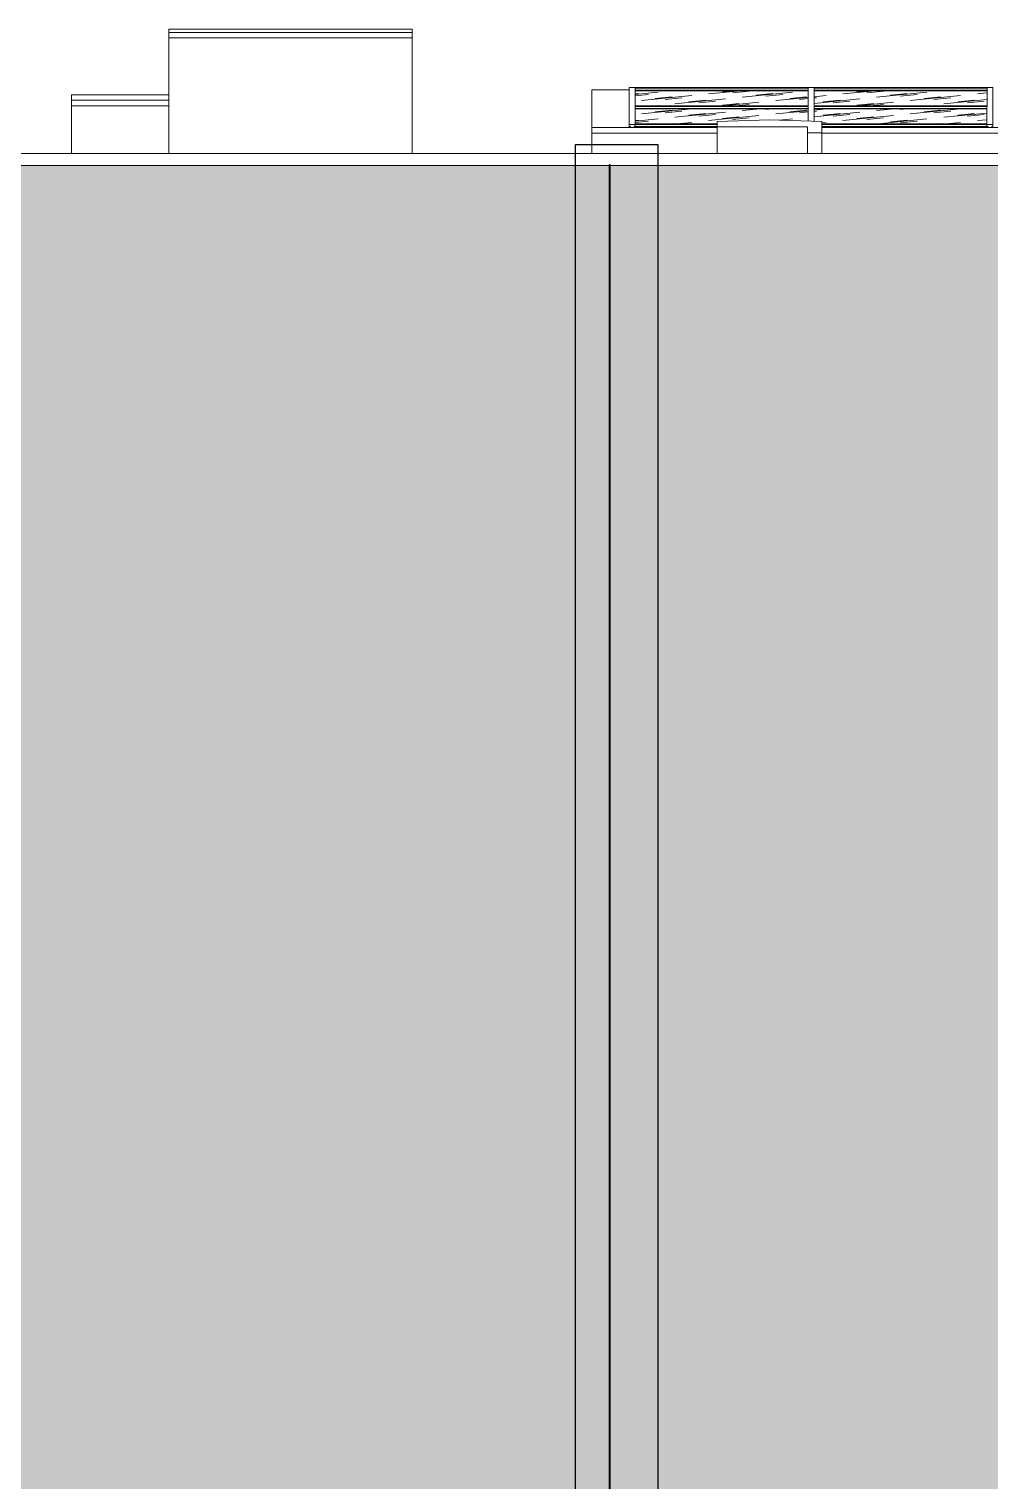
# Model space of a CAD drawing. Header units: millimetres. Extents: x 3914 to 319671, y -18248 to 19136.
# Drawn here: x 226318 to 234407, y 4456 to 16678 of the extents above; entities that cross this region are included whole.
import ezdxf

# ---------------------------------------------------------------- set-up
doc = ezdxf.new("R2010")
doc.units = ezdxf.units.MM
for name, color, linetype, lineweight in [('A-FLOR', 7, 'Continuous', 9), ('A-GENM', 7, 'Continuous', 9), ('A-GLAZ-CURT', 7, 'Continuous', 9), ('A-GLAZ-CURT-1', 7, 'Continuous', 5), ('A-GLAZ-CWMG', 7, 'Continuous', 9), ('A-ROOF', 7, 'Continuous', 9), ('A-WALL', 7, 'Continuous', 5), ('A-WALL-PATT', 7, 'Continuous', 5), ('I-WALL', 7, 'Continuous', 5)]:
    doc.layers.add(name, color=color, linetype=linetype, lineweight=lineweight)
pattern_1 = [(5.682, (-39007.79, 10824.24), (-282.842326, 28.14588), [142.12, -426.359]), (5.682, (-39207.79, 10814.29), (-282.842326, 28.14588), [426.359, -142.12]), (5.682, (-38807.79, 10804.34), (-282.842326, 28.14588), [142.12, -426.359])]
pattern_2 = [(44.857, (-39007.8, 6342.1), (-282.8405, 281.4416), [199.504, -598.513]), (44.857, (-39207.8, 6242.6), (-282.8405, 281.4416), [598.513, -199.504]), (44.857, (-38807.8, 6143.1), (-282.8405, 281.4416), [199.504, -598.513])]

# ---------------------------------------------------------------- blocks, each defined once
blk = doc.blocks.new('Системная панель - Стекло - 32мм-25702006-АР2_ТР1_Фасад ___-1')
at = {"layer": 'A-GLAZ-CURT-1'}
h = blk.add_hatch(dxfattribs=at)
h.set_pattern_fill('FP_133', color=256, style=0, pattern_type=2)
h.set_pattern_definition(pattern_1)
h.paths.add_polyline_path([(-84505, 15857), (-84505, 15858), (-84513, 15857)], flags=0)
h.paths.add_polyline_path([(-84505, 15880), (-83815, 15880), (-83815, 15899), (-83375, 15912), (-83049, 15902), (-83049, 16006), (-84505, 16006)], flags=0)
h = blk.add_hatch(dxfattribs=at)
h.set_pattern_fill('FP_134', color=256, style=0, pattern_type=2)
h.set_pattern_definition(pattern_2)
h.paths.add_polyline_path([(-84515, 15850), (-84505, 15850), (-84505, 15857), (-84515, 15857)], flags=0)
at = {"layer": 'A-GLAZ-CURT'}
for p, q in [((-83049, 16006), (-84505, 16006)), ((-84515, 15857), (-84505, 15857))]:
    blk.add_line(p, q, dxfattribs=at)
blk = doc.blocks.new('Прямоугольный импост - Рядовой 50х195-26181072-АР2_ТР1_Фасад ___-1')
at = {"layer": 'A-GLAZ-CWMG'}
for p, q in [((-84505, 16180), (-84505, 16185)), ((-83049, 16185), (-84505, 16185)), ((-83049, 16180), (-84505, 16180)), ((-83049, 16163), (-84505, 16163)), ((-83049, 16185), (-83049, 16180))]:
    blk.add_line(p, q, dxfattribs=at)
blk = doc.blocks.new('Прямоугольный импост - Рядовой 50х195-26181073-АР2_ТР1_Фасад ___-1')
at = {"layer": 'A-GLAZ-CWMG'}
for p, q in [((-84555, 16030), (-84555, 15875)), ((-84505, 16030), (-84505, 15875)), ((-84505, 15875), (-84555, 15875)), ((-84555, 15875), (-84555, 15858)), ((-84555, 15858), (-84545, 15858)), ((-84545, 15858), (-84545, 15850)), ((-84515, 15850), (-84515, 15858)), ((-84515, 15858), (-84505, 15858)), ((-84505, 15858), (-84505, 15875))]:
    blk.add_line(p, q, dxfattribs=at)
blk = doc.blocks.new('Системная панель - Стекло - 32мм-V275-АР2_ТР1_Фасад ___-1')
at = {"layer": 'A-GLAZ-CURT-1'}
h = blk.add_hatch(dxfattribs=at)
h.set_pattern_fill('FP_133', color=256, style=0, pattern_type=2)
h.set_pattern_definition(pattern_1)
h.paths.add_polyline_path([(-81730, 15880), (-81544, 15880), (-81544, 16006), (-82999, 16006), (-82999, 15901), (-82935, 15899), (-82935, 15880), (-82496, 15880)], flags=0)
h = blk.add_hatch(dxfattribs=at)
h.set_pattern_fill('FP_134', color=256, style=0, pattern_type=2)
h.set_pattern_definition(pattern_2)
h.paths.add_polyline_path([(-81544, 15850), (-81534, 15850), (-81534, 15857), (-81544, 15857)], flags=0)
at = {"layer": 'A-GLAZ-CURT'}
for p, q in [((-81544, 16006), (-82999, 16006)), ((-81544, 15857), (-81534, 15857))]:
    blk.add_line(p, q, dxfattribs=at)
blk = doc.blocks.new('Системная панель - Стекло - 32мм-V281-АР2_ТР1_Фасад ___-1')
at = {"layer": 'A-GLAZ-CURT-1'}
h = blk.add_hatch(dxfattribs=at)
h.set_pattern_fill('FP_133', color=256, style=0, pattern_type=2)
h.set_pattern_definition(pattern_1)
h.paths.add_polyline_path([(-83815, 16032), (-83049, 16032), (-83049, 16159), (-84505, 16159), (-84505, 16032), (-84028, 16032)], flags=0)
at = {"layer": 'A-GLAZ-CURT'}
blk.add_line((-83049, 16159), (-84505, 16159), dxfattribs=at)
blk = doc.blocks.new('Системная панель - Стекло - 32мм-V282-АР2_ТР1_Фасад ___-1')
at = {"layer": 'A-GLAZ-CURT-1'}
h = blk.add_hatch(dxfattribs=at)
h.set_pattern_fill('FP_133', color=256, style=0, pattern_type=2)
h.set_pattern_definition(pattern_1)
h.paths.add_polyline_path([(-82496, 16032), (-81544, 16032), (-81544, 16159), (-82999, 16159), (-82999, 16032), (-82879, 16032)], flags=0)
at = {"layer": 'A-GLAZ-CURT'}
blk.add_line((-81544, 16159), (-82999, 16159), dxfattribs=at)
blk = doc.blocks.new('Прямоугольный импост - Рядовой 50х195-V288-АР2_ТР1_Фасад ___-1')
at = {"layer": 'A-GLAZ-CWMG'}
for p, q in [((-84505, 15875), (-84505, 15880)), ((-84505, 15880), (-83815, 15880)), ((-84505, 15858), (-84505, 15875)), ((-84505, 15875), (-83815, 15875)), ((-84505, 15850), (-84505, 15858)), ((-84505, 15858), (-83815, 15858))]:
    blk.add_line(p, q, dxfattribs=at)
blk = doc.blocks.new('Прямоугольный импост - Рядовой 50х195-V289-АР2_ТР1_Фасад ___-1')
at = {"layer": 'A-GLAZ-CWMG'}
for p, q in [((-82935, 15880), (-81544, 15880)), ((-82935, 15875), (-81544, 15875)), ((-82935, 15858), (-81544, 15858)), ((-81544, 15880), (-81544, 15875)), ((-81544, 15875), (-81544, 15858)), ((-81544, 15858), (-81544, 15850))]:
    blk.add_line(p, q, dxfattribs=at)
blk = doc.blocks.new('Прямоугольный импост - Рядовой 50х195-26181075-АР2_ТР1_Фасад ___-1')
at = {"layer": 'A-GLAZ-CWMG'}
for p, q in [((-84555, 16185), (-84505, 16185)), ((-84555, 16185), (-84555, 16030)), ((-84505, 16185), (-84505, 16030))]:
    blk.add_line(p, q, dxfattribs=at)
blk = doc.blocks.new('Прямоугольный импост - Рядовой 50х195-26181068-АР2_ТР1_Фасад ___-1')
at = {"layer": 'A-GLAZ-CWMG'}
for p, q in [((-84505, 16027), (-84505, 16032)), ((-83049, 16032), (-84505, 16032)), ((-83049, 16027), (-84505, 16027)), ((-83049, 16032), (-83049, 16027)), ((-83049, 16010), (-84505, 16010))]:
    blk.add_line(p, q, dxfattribs=at)
blk = doc.blocks.new('Прямоугольный импост - Рядовой 50х195-26181069-АР2_ТР1_Фасад ___-1')
at = {"layer": 'A-GLAZ-CWMG'}
for p, q in [((-83049, 16185), (-82999, 16185)), ((-83049, 16030), (-83049, 16185)), ((-82999, 16030), (-82999, 16185))]:
    blk.add_line(p, q, dxfattribs=at)
blk = doc.blocks.new('Прямоугольный импост - Рядовой 50х195-26181070-АР2_ТР1_Фасад ___-1')
at = {"layer": 'A-GLAZ-CWMG'}
for p, q in [((-83049, 15902), (-83049, 16030)), ((-82999, 15901), (-82999, 16030))]:
    blk.add_line(p, q, dxfattribs=at)
blk = doc.blocks.new('Прямоугольный импост - Рядовой 50х195-V290-АР2_ТР1_Фасад ___-1')
at = {"layer": 'A-GLAZ-CWMG'}
for p, q in [((-81544, 15875), (-81544, 16030)), ((-81494, 15875), (-81494, 16030)), ((-81494, 15875), (-81544, 15875)), ((-81544, 15875), (-81544, 15858)), ((-81544, 15858), (-81534, 15858)), ((-81534, 15858), (-81534, 15850)), ((-81504, 15850), (-81504, 15858)), ((-81504, 15858), (-81494, 15858)), ((-81494, 15858), (-81494, 15875))]:
    blk.add_line(p, q, dxfattribs=at)
blk = doc.blocks.new('Фартук_СКБ_Полоса - Ф1_860 мм_Стена 650 мм-31988543-АР2_ТР1_Фасад ___-1')
at = {"layer": 'A-GENM'}
for p, q in [((-41850, 15630), (-93372, 15630)), ((-93372, 15530), (-41850, 15530))]:
    blk.add_line(p, q, dxfattribs=at)

msp = doc.modelspace()

# ---------------------------------------------------------------- hatches: boundary and pattern name
at = {"layer": 'A-WALL-PATT'}
h = msp.add_hatch(dxfattribs=at)
h.set_pattern_fill('FP_8', color=256, style=0, pattern_type=2)
h.set_pattern_definition([(180, (274035.59, 8451), (-2e-14, -154), [125, -137]), (90, (274035.6, 8386), (-262, 2e-14), [65, -89]), (180, (274035.59, 8386), (-2e-14, -154), [125, -137]), (90, (274047.6, 8386), (-262, 2e-14), [65, -89]), (180, (274172.59, 8386), (-2e-14, -154), [125, -137]), (180, (274172.59, 8451), (-2e-14, -154), [125, -137]), (90, (273916.6, 8463), (-262, 2e-14), [65, -89]), (90, (274166.6, 8463), (-262, 2e-14), [65, -89]), (0, (273916.59, 8463), (0, -154), [250, -12]), (0, (273916.59, 8528), (0, -154), [250, -12])])
h.paths.add_polyline_path([(222615.9, 8400), (273765.9, 8400), (273765.9, 15530), (222615.9, 15530), (222615.9, 11283.2)], flags=0)
h.paths.add_polyline_path([(247088.1, 9163), (246316.1, 9164), (246316.1, 11700), (248816.1, 11700), (248816.1, 9163), (247615.9, 9163)], flags=0)
h.paths.add_polyline_path([(269048.9, 9163), (268266.1, 9164), (268266.1, 11700), (271366.1, 11700), (271366.1, 9163)], flags=0)
h.paths.add_polyline_path([(243016.1, 9163), (243016.1, 11700), (245116.1, 11700), (245116.1, 9163), (243656.8, 9163)], flags=0)
h.paths.add_polyline_path([(237944.9, 9163), (235576.1, 9164), (235576.1, 11700), (238676.1, 11700), (238676.1, 9163)], flags=0)
h.paths.add_polyline_path([(258066.1, 9163), (258066.1, 11700), (261166.1, 11700), (261166.1, 9163), (258068.5, 9163)], flags=0)
h.paths.add_polyline_path([(241598, 9163), (239576.1, 9164), (239576.1, 11700), (241676.1, 11700), (241676.1, 9163)], flags=0)
h.paths.add_polyline_path([(265166.1, 9163), (262666.1, 9164), (262666.1, 11700), (265166.1, 11700), (265166.1, 9164)], flags=0)
h.paths.add_polyline_path([(249766.1, 9163), (249766.1, 11700), (252266.1, 11700), (252266.1, 9163), (249833.2, 9163)], flags=0)
h.paths.add_polyline_path([(253945.9, 9166), (253066.1, 9167), (253066.1, 11700), (253966.1, 11700), (253966.1, 9166)], flags=0)
h.paths.add_polyline_path([(256066.1, 9166), (256066.1, 11700), (256966.1, 11700), (256966.1, 9166), (256818.4, 9166)], flags=0)
h.paths.add_polyline_path([(266265.9, 9166), (266265.9, 11700), (267165.9, 11700), (267165.9, 9166), (266303.8, 9166)], flags=0)
h = msp.add_hatch(dxfattribs=at)
h.set_pattern_fill('FP_109', color=256, style=0, pattern_type=2)
h.set_pattern_definition([(180, (274035.58, 4301), (-2e-14, -154), [125, -137]), (90, (274035.58, 4236), (-262, 2e-14), [65, -89]), (180, (274035.58, 4236), (-2e-14, -154), [125, -137]), (90, (274047.58, 4236), (-262, 2e-14), [65, -89]), (180, (274172.58, 4236), (-2e-14, -154), [125, -137]), (180, (274172.58, 4301), (-2e-14, -154), [125, -137]), (90, (273916.58, 4313), (-262, 2e-14), [65, -89]), (90, (274166.58, 4313), (-262, 2e-14), [65, -89]), (0, (273916.58, 4313), (0, -154), [250, -12]), (0, (273916.58, 4378), (0, -154), [250, -12])])
h.paths.add_polyline_path([(230590.6, 3600), (230724.7, 3600), (230724.7, 4200), (274015.9, 4200), (274015.9, 8400), (222865.9, 8400), (222865.9, 4200), (226997.1, 4200), (226997.1, 3600), (230365.5, 3600)], flags=0)
h.paths.add_polyline_path([(244155.9, 4963), (243015.9, 4964), (243015.9, 7500), (245115.9, 7500), (245115.9, 4963), (244461, 4963)], flags=0)
h.paths.add_polyline_path([(268520.3, 4963), (268265.9, 4964), (268265.9, 7500), (271365.9, 7500), (271365.9, 4963), (268672.1, 4963)], flags=0)
h.paths.add_polyline_path([(265165.7, 4963), (262065.7, 4964), (262065.7, 7500), (265165.7, 7500), (265165.7, 4964)], flags=0)
h.paths.add_polyline_path([(251765.9, 4963), (251765.9, 7500), (254865.9, 7500), (254865.9, 4963), (251817.2, 4963)], flags=0)
h.paths.add_polyline_path([(241180.1, 4963), (239575.9, 4964), (239575.9, 7500), (241675.9, 7500), (241675.9, 4963)], flags=0)
h.paths.add_polyline_path([(238075.9, 4963), (235575.9, 4964), (235575.9, 7500), (238075.9, 7500), (238075.9, 4964)], flags=0)
h.paths.add_polyline_path([(257946.3, 4963), (256065.9, 4964), (256065.9, 7500), (258765.9, 7500), (258765.9, 4963)], flags=0)
h.paths.add_polyline_path([(247243, 4966), (247065.9, 4967), (247065.9, 7500), (247965.9, 7500), (247965.9, 4966)], flags=0)
h.paths.add_polyline_path([(260916, 4966), (260016, 4967), (260016, 7500), (260916, 7500), (260916, 4967)], flags=0)
h.paths.add_polyline_path([(249765.9, 4966), (249765.9, 7500), (250665.9, 7500), (250665.9, 4966), (249828.2, 4966)], flags=0)
h.paths.add_polyline_path([(266265.6, 4966), (266265.6, 7500), (267165.6, 7500), (267165.6, 4966), (266584.4, 4966)], flags=0)

# ---------------------------------------------------------------- linework, layer by layer
at = {"color": 1}
for points in [[(230917, 15706), (231611, 15706), (231611, -625), (230917, -625)], [(231201, -89), (231211, -89), (231211, 15536), (231201, 15536)]]:
    msp.add_lwpolyline(points, close=True, dxfattribs=at)
at = {"layer": 'A-FLOR'}
for p, q in [((231055.9, 16165), (231370.9, 16165)), ((231055.9, 15800), (231055.9, 16165)), ((231370.9, 16165), (231370.9, 16165)), ((231055.9, 15850), (232110.8, 15850)), ((232110.8, 15800), (231055.9, 15800)), ((231370.9, 15857.9), (231370.9, 15850)), ((232990.8, 15850), (242275.9, 15850)), ((242275.9, 15800), (232990.8, 15800))]:
    msp.add_line(p, q, dxfattribs=at)
at = {"layer": 'A-ROOF'}
for p, q in [((227494.1, 16677.8), (227494.1, 16605)), ((227494.1, 16677.8), (229544.1, 16677.8)), ((229544.1, 16649), (227494.1, 16649)), ((229544.1, 16677.8), (229544.1, 16605)), ((227494.1, 16605), (229544.1, 16605)), ((226676.4, 16124), (226676.4, 16030)), ((227494.1, 16124), (226676.4, 16124)), ((227494.1, 16030), (226676.4, 16030)), ((232550.8, 15912.2), (232110.8, 15899)), ((232110.8, 15899), (232110.8, 15855)), ((232990.8, 15899), (232550.8, 15912.2)), ((232990.8, 15899), (232990.8, 15805)), ((232110.8, 15855), (232870.8, 15855)), ((232870.8, 15855), (232870.8, 15805)), ((232990.8, 15805), (232870.8, 15805))]:
    msp.add_line(p, q, dxfattribs=at)
at = {"layer": 'A-WALL'}
for p, q in [((227494.1, 16605), (227494.1, 15629.9)), ((229544.1, 15629.9), (229544.1, 16605)), ((227494.1, 16080), (226676.4, 16080)), ((226676.4, 16030), (226676.4, 15629.9)), ((232870.8, 15854.9), (232110.8, 15854.9)), ((232110.8, 15854.9), (232110.8, 15629.9)), ((232870.8, 15629.9), (232870.8, 15805)), ((232870.8, 15803), (232970.8, 15803)), ((232970.8, 15803), (232970.8, 15805)), ((232990.8, 15805), (232990.8, 15629.9))]:
    msp.add_line(p, q, dxfattribs=at)
at = {"layer": 'I-WALL'}
msp.add_line((231055.9, 15800), (231055.9, 15629.9), dxfattribs=at)

# ---------------------------------------------------------------- block references
at = {"layer": 'A-GENM'}
msp.add_blockref('Фартук_СКБ_Полоса - Ф1_860 мм_Стена 650 мм-31988543-АР2_ТР1_Фасад ___-1', (315925.9, 0), dxfattribs=at)
at = {"layer": 'A-GLAZ-CURT'}
for name in ['Системная панель - Стекло - 32мм-V281-АР2_ТР1_Фасад ___-1', 'Системная панель - Стекло - 32мм-V282-АР2_ТР1_Фасад ___-1', 'Системная панель - Стекло - 32мм-25702006-АР2_ТР1_Фасад ___-1', 'Системная панель - Стекло - 32мм-V275-АР2_ТР1_Фасад ___-1']:
    msp.add_blockref(name, (315925.9, 0), dxfattribs=at)
at = {"layer": 'A-GLAZ-CWMG'}
for name, p in [('Прямоугольный импост - Рядовой 50х195-26181075-АР2_ТР1_Фасад ___-1', (315925.9, 0)), ('Прямоугольный импост - Рядовой 50х195-26181072-АР2_ТР1_Фасад ___-1', (315925.9, 0)), ('Прямоугольный импост - Рядовой 50х195-26181069-АР2_ТР1_Фасад ___-1', (315925.9, 0)), ('Прямоугольный импост - Рядовой 50х195-26181072-АР2_ТР1_Фасад ___-1', (317431.6, 0)), ('Прямоугольный импост - Рядовой 50х195-26181069-АР2_ТР1_Фасад ___-1', (317431.6, 0)), ('Прямоугольный импост - Рядовой 50х195-26181073-АР2_ТР1_Фасад ___-1', (315925.9, 0)), ('Прямоугольный импост - Рядовой 50х195-26181068-АР2_ТР1_Фасад ___-1', (315925.9, 0)), ('Прямоугольный импост - Рядовой 50х195-26181070-АР2_ТР1_Фасад ___-1', (315925.9, 0)), ('Прямоугольный импост - Рядовой 50х195-26181068-АР2_ТР1_Фасад ___-1', (317431.6, 0)), ('Прямоугольный импост - Рядовой 50х195-V290-АР2_ТР1_Фасад ___-1', (315925.9, 0)), ('Прямоугольный импост - Рядовой 50х195-V288-АР2_ТР1_Фасад ___-1', (315925.9, 0)), ('Прямоугольный импост - Рядовой 50х195-V289-АР2_ТР1_Фасад ___-1', (315925.9, 0))]:
    msp.add_blockref(name, p, dxfattribs=at)

doc.saveas('drawing.dxf')
